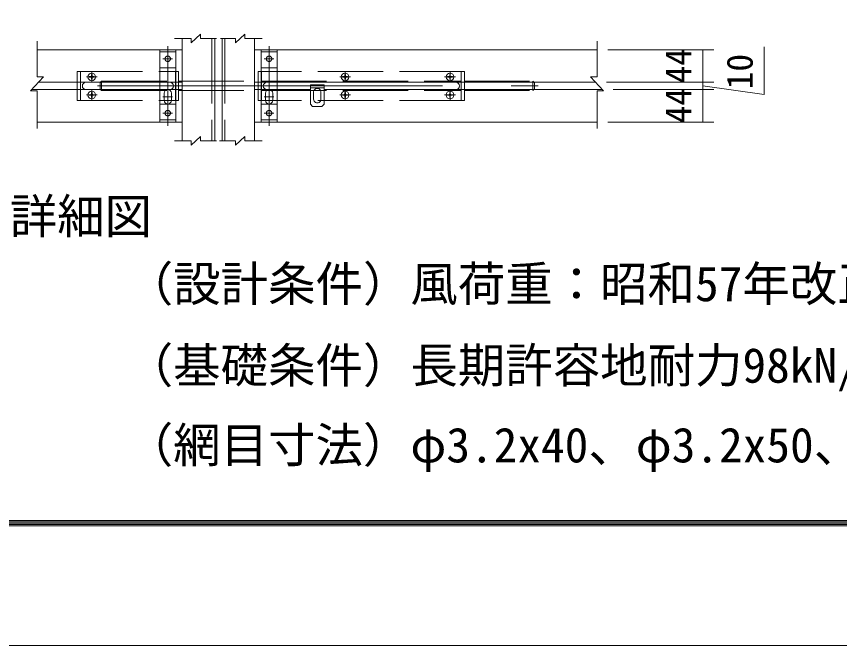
# Model space of a CAD drawing. Units: millimetres, scale not verified. Extents: x -6300 to 6300, y -4455 to 4455.
# Drawn here: x -2274 to 0, y -4455 to -2718 of the extents above; entities that cross this region are included whole.
import ezdxf
from ezdxf.enums import TextEntityAlignment as Align

# ---------------------------------------------------------------- set-up
doc = ezdxf.new("R2010")
doc.units = ezdxf.units.MM
doc.header["$LTSCALE"] = 30
doc.linetypes.add('DASHED', pattern=[7.5, 6, -1.5])
doc.linetypes.add('USER1', pattern=[50.8, 31.75, -6.35, 6.35, -6.35])
for name, color, linetype, lineweight in [('0-0_D-TTL', 7, 'Continuous', 9), ('0-2_D-STR3', 3, 'Continuous', 13), ('0-3_D-STR-DIM', 7, 'Continuous', 9), ('0-4_D-STR1', 1, 'Continuous', 18), ('0-7_D-BMK', 2, 'USER1', 13)]:
    doc.layers.add(name, color=color, linetype=linetype, lineweight=lineweight)
doc.layers.add('0-1_D-TTL-TXT', color=7, linetype='Continuous')
doc.styles.add('ＭＳ ゴシック', font='')
doc.styles.get('ＭＳ ゴシック').set_extended_font_data('MS Gothic')

msp = doc.modelspace()

# ---------------------------------------------------------------- linework, layer by layer
at = {"layer": '0-0_D-TTL', "color": 2, "lineweight": 18}
msp.add_lwpolyline([(-6300, 4455), (6300, 4455), (6300, -4455), (-6300, -4455)], close=True, dxfattribs=at)
at = {"layer": '0-0_D-TTL'}
for points in [[(-5895, 4125), (5895, 4125), (5895, -4125), (-5895, -4125)], [(-5891.25, 4121.25), (5891.25, 4121.25), (5891.25, -4121.25), (-5891.25, -4121.25)], [(-5887.5, 4117.5), (5887.5, 4117.5), (5887.5, -4117.5), (-5887.5, -4117.5)], [(-5883.75, 4113.75), (5883.75, 4113.75), (5883.75, -4113.75), (-5883.75, -4113.75)], [(-5880, 4110), (5880, 4110), (5880, -4110), (-5880, -4110)]]:
    msp.add_lwpolyline(points, close=True, dxfattribs=at)
at = {"layer": '0-2_D-STR3'}
for p, q in [((-1878.35, -2810.06), (-1878.35, -3010.06)), ((-1834.35, -2810.06), (-1834.35, -3010.06)), ((-1554.35, -2810.06), (-1598.35, -2810.06)), ((-1598.35, -2810.06), (-1598.35, -3010.06)), ((-1554.35, -2810.06), (-1554.35, -3010.06)), ((-2073.04, -2884.32), (-2069.95, -2884.27)), ((-2073.04, -2885.84), (-2073.04, -2884.32)), ((-2073.04, -2885.79), (-2069.95, -2885.84)), ((-2068.11, -2883.29), (-2069.95, -2884.27)), ((-2068.11, -2886.82), (-2069.95, -2885.84)), ((-2068.07, -2883.25), (-2067.13, -2881.4)), ((-2068.07, -2886.86), (-2067.13, -2888.71)), ((-2065.56, -2881.4), (-2065.61, -2878.36)), ((-2064.61, -2883.25), (-2065.56, -2881.4)), ((-2064.61, -2886.86), (-2065.56, -2888.71)), ((-2064.58, -2883.29), (-2062.73, -2884.27)), ((-2064.58, -2886.82), (-2062.73, -2885.84)), ((-2059.64, -2884.32), (-2062.73, -2884.27)), ((-2059.64, -2885.79), (-2062.73, -2885.84)), ((-2059.64, -2885.79), (-2059.64, -2884.32)), ((-1373.04, -2884.32), (-1369.95, -2884.27)), ((-1373.04, -2885.84), (-1373.04, -2884.32)), ((-1373.04, -2885.79), (-1369.95, -2885.84)), ((-1368.11, -2883.29), (-1369.95, -2884.27)), ((-1368.11, -2886.82), (-1369.95, -2885.84)), ((-1368.07, -2883.25), (-1367.13, -2881.4)), ((-1368.07, -2886.86), (-1367.13, -2888.71)), ((-1365.56, -2881.4), (-1365.61, -2878.36)), ((-1364.61, -2883.25), (-1365.56, -2881.4)), ((-1364.61, -2886.86), (-1365.56, -2888.71)), ((-1364.58, -2883.29), (-1362.73, -2884.27)), ((-1364.58, -2886.82), (-1362.73, -2885.84)), ((-1359.64, -2884.32), (-1362.73, -2884.27)), ((-1359.64, -2885.79), (-1362.73, -2885.84)), ((-1359.64, -2885.79), (-1359.64, -2884.32)), ((-1083.04, -2884.32), (-1079.95, -2884.27)), ((-1083.04, -2885.84), (-1083.04, -2884.32)), ((-1083.04, -2885.79), (-1079.95, -2885.84)), ((-1078.11, -2883.29), (-1079.95, -2884.27)), ((-1078.11, -2886.82), (-1079.95, -2885.84)), ((-1078.07, -2883.25), (-1077.13, -2881.4)), ((-1078.07, -2886.86), (-1077.13, -2888.71)), ((-1075.56, -2881.4), (-1075.61, -2878.36)), ((-1074.61, -2883.25), (-1075.56, -2881.4)), ((-1074.61, -2886.86), (-1075.56, -2888.71)), ((-1074.58, -2883.29), (-1072.73, -2884.27)), ((-1074.58, -2886.82), (-1072.73, -2885.84)), ((-1069.64, -2884.32), (-1072.73, -2884.27)), ((-1069.64, -2885.79), (-1072.73, -2885.84)), ((-1069.64, -2885.79), (-1069.64, -2884.32)), ((-2067.13, -2888.71), (-2067.07, -2891.76)), ((-2067.07, -2891.76), (-2065.61, -2891.76)), ((-2067.07, -2891.76), (-2065.61, -2891.76)), ((-2065.56, -2888.71), (-2065.61, -2891.76)), ((-1424.19, -2960.76), (-1424.19, -2906.76)), ((-1367.13, -2888.71), (-1367.07, -2891.76)), ((-1367.07, -2891.76), (-1365.61, -2891.76)), ((-1367.07, -2891.76), (-1365.61, -2891.76)), ((-1365.56, -2888.71), (-1365.61, -2891.76)), ((-1077.13, -2888.71), (-1077.07, -2891.76)), ((-1077.07, -2891.76), (-1075.61, -2891.76)), ((-1077.07, -2891.76), (-1075.61, -2891.76)), ((-1075.56, -2888.71), (-1075.61, -2891.76)), ((-2068.11, -2933.29), (-2069.95, -2934.27)), ((-2068.08, -2933.25), (-2067.13, -2931.4)), ((-2065.56, -2931.4), (-2065.61, -2928.36)), ((-2064.62, -2933.25), (-2065.56, -2931.4)), ((-2064.58, -2933.29), (-2062.74, -2934.27)), ((-1866.35, -2950.06), (-1866.35, -2930.06)), ((-1846.35, -2950.06), (-1846.35, -2930.06)), ((-1586.35, -2950.06), (-1586.35, -2930.06)), ((-1566.35, -2950.06), (-1566.35, -2930.06)), ((-1453.19, -2926.76), (-1453.19, -2946.76)), ((-1433.19, -2926.76), (-1433.19, -2946.76)), ((-1368.11, -2933.29), (-1369.95, -2934.27)), ((-1368.07, -2933.25), (-1367.13, -2931.4)), ((-1365.56, -2931.4), (-1365.61, -2928.36)), ((-1364.61, -2933.25), (-1365.56, -2931.4)), ((-1364.58, -2933.29), (-1362.73, -2934.27)), ((-1078.11, -2933.29), (-1079.95, -2934.27)), ((-1078.08, -2933.25), (-1077.13, -2931.4)), ((-1075.56, -2931.4), (-1075.61, -2928.36)), ((-1074.62, -2933.25), (-1075.56, -2931.4)), ((-1074.58, -2933.29), (-1072.74, -2934.27)), ((-2073.05, -2934.32), (-2069.95, -2934.27)), ((-2073.05, -2935.84), (-2073.05, -2934.32)), ((-2073.05, -2935.79), (-2069.95, -2935.84)), ((-2068.11, -2936.82), (-2069.95, -2935.84)), ((-2068.08, -2936.86), (-2067.13, -2938.71)), ((-2067.13, -2938.71), (-2067.08, -2941.76)), ((-2067.08, -2941.76), (-2065.61, -2941.76)), ((-2067.08, -2941.76), (-2065.61, -2941.76)), ((-2065.56, -2938.71), (-2065.61, -2941.76)), ((-2064.62, -2936.86), (-2065.56, -2938.71)), ((-2064.58, -2936.82), (-2062.74, -2935.84)), ((-2059.65, -2934.32), (-2062.74, -2934.27)), ((-2059.65, -2935.79), (-2062.74, -2935.84)), ((-2059.65, -2935.79), (-2059.65, -2934.32)), ((-1373.04, -2934.32), (-1369.95, -2934.27)), ((-1373.04, -2935.84), (-1373.04, -2934.32)), ((-1373.04, -2935.79), (-1369.95, -2935.84)), ((-1368.11, -2936.82), (-1369.95, -2935.84)), ((-1368.07, -2936.86), (-1367.13, -2938.71)), ((-1367.13, -2938.71), (-1367.07, -2941.76)), ((-1367.07, -2941.76), (-1365.61, -2941.76)), ((-1367.07, -2941.76), (-1365.61, -2941.76)), ((-1365.56, -2938.71), (-1365.61, -2941.76)), ((-1364.61, -2936.86), (-1365.56, -2938.71)), ((-1364.58, -2936.82), (-1362.73, -2935.84)), ((-1359.64, -2934.32), (-1362.73, -2934.27)), ((-1359.64, -2935.79), (-1362.73, -2935.84)), ((-1359.64, -2935.79), (-1359.64, -2934.32)), ((-1083.05, -2934.32), (-1079.95, -2934.27)), ((-1083.05, -2935.84), (-1083.05, -2934.32)), ((-1083.05, -2935.79), (-1079.95, -2935.84)), ((-1078.11, -2936.82), (-1079.95, -2935.84)), ((-1078.08, -2936.86), (-1077.13, -2938.71)), ((-1077.13, -2938.71), (-1077.08, -2941.76)), ((-1077.08, -2941.76), (-1075.61, -2941.76)), ((-1077.08, -2941.76), (-1075.61, -2941.76)), ((-1075.56, -2938.71), (-1075.61, -2941.76)), ((-1074.62, -2936.86), (-1075.56, -2938.71)), ((-1074.58, -2936.82), (-1072.74, -2935.84)), ((-1069.65, -2934.32), (-1072.74, -2934.27)), ((-1069.65, -2935.79), (-1072.74, -2935.84)), ((-1069.65, -2935.79), (-1069.65, -2934.32)), ((-1462.19, -2960.76), (-1456.19, -2966.76)), ((-1456.19, -2966.76), (-1430.19, -2966.76)), ((-1430.19, -2966.76), (-1424.19, -2960.76)), ((-1598.35, -3010.06), (-1554.35, -3010.06))]:
    msp.add_line(p, q, dxfattribs=at)
at = {"layer": '0-2_D-STR3', "linetype": 'DASHED'}
for p, q in [((-1878.35, -2816.06), (-1834.35, -2816.06)), ((-1554.35, -2816.06), (-1598.35, -2816.06)), ((-1878.35, -2860.06), (-1834.35, -2860.06)), ((-1554.35, -2860.06), (-1598.35, -2860.06)), ((-2106.35, -2870.06), (-1826.35, -2870.06)), ((-2106.35, -2950.06), (-2106.35, -2870.06)), ((-2097.35, -2870.06), (-2097.35, -2950.06)), ((-1835.35, -2870.06), (-1835.35, -2950.06)), ((-1826.35, -2950.06), (-1826.35, -2870.06)), ((-1606.35, -2950.06), (-1606.35, -2870.06)), ((-1036.35, -2870.06), (-1606.35, -2870.06)), ((-1597.35, -2870.06), (-1597.35, -2950.06)), ((-1045.35, -2870.06), (-1045.35, -2950.06)), ((-1036.35, -2950.06), (-1036.35, -2870.06)), ((-2043.19, -2901.06), (-2039.19, -2897.06)), ((-2043.19, -2901.06), (-2043.19, -2919.06)), ((-2039.19, -2923.06), (-2039.19, -2897.06)), ((-2039.19, -2897.06), (-1835.35, -2897.06)), ((-1826.35, -2897.06), (-1606.35, -2897.06)), ((-1597.35, -2897.06), (-1045.35, -2897.06)), ((-1036.35, -2897.06), (-847.19, -2897.06)), ((-847.19, -2897.06), (-843.19, -2901.06)), ((-847.19, -2897.06), (-847.19, -2923.06)), ((-843.19, -2901.06), (-843.19, -2919.06)), ((-2043.19, -2919.06), (-2039.19, -2923.06)), ((-2039.19, -2923.06), (-1835.35, -2923.06)), ((-1826.35, -2923.06), (-1606.35, -2923.06)), ((-1597.35, -2923.06), (-1045.35, -2923.06)), ((-1462.19, -2915.76), (-1424.19, -2915.76)), ((-1036.35, -2923.06), (-847.19, -2923.06)), ((-843.19, -2919.06), (-847.19, -2923.06)), ((-2106.35, -2950.06), (-1826.35, -2950.06)), ((-1036.35, -2950.06), (-1606.35, -2950.06)), ((-1834.35, -2960.06), (-1878.35, -2960.06)), ((-1598.35, -2960.06), (-1554.35, -2960.06)), ((-1878.35, -3004.06), (-1834.35, -3004.06)), ((-1554.35, -3004.06), (-1598.35, -3004.06))]:
    msp.add_line(p, q, dxfattribs=at)
at = {"layer": '0-2_D-STR3'}
for points in [[(-2067.13, -2881.4), (-2067.07, -2878.36), (-2065.61, -2878.36)], [(-1367.13, -2881.4), (-1367.07, -2878.36), (-1365.61, -2878.36)], [(-1077.13, -2881.4), (-1077.07, -2878.36), (-1075.61, -2878.36)], [(-1424.19, -2906.76), (-1462.19, -2906.76), (-1462.19, -2960.76)], [(-2067.13, -2931.4), (-2067.08, -2928.36), (-2065.61, -2928.36)], [(-1367.13, -2931.4), (-1367.07, -2928.36), (-1365.61, -2928.36)], [(-1077.13, -2931.4), (-1077.08, -2928.36), (-1075.61, -2928.36)]]:
    msp.add_lwpolyline(points, dxfattribs=at)
at = {"layer": '0-2_D-STR3', "linetype": 'DASHED'}
for centre in [(-1856.35, -2835.06), (-1576.35, -2835.06), (-1856.35, -2985.06), (-1576.35, -2985.06)]:
    msp.add_circle(centre, 7.5, dxfattribs=at)
at = {"layer": '0-2_D-STR3'}
for centre in [(-2066.34, -2885.06), (-1366.34, -2885.06), (-1076.34, -2885.06), (-2066.35, -2935.06), (-1366.34, -2935.06), (-1076.35, -2935.06)]:
    msp.add_circle(centre, 10.5, dxfattribs=at)
for centre, start, end in [((-2082.35, -2910.06), 89.99998, 269.99929), ((-1850.35, -2910.06), 270.00068, 89.99999), ((-1582.35, -2910.06), 90.00001, 269.99932), ((-1060.35, -2910.06), 270.00071, 90.00002), ((-1856.35, -2930.06), 359.99999, 179.99965), ((-1576.35, -2930.06), 0.00035, 180.00001), ((-1443.19, -2926.76), 359.99999, 179.99999), ((-1856.35, -2950.06), 179.99999, 359.99998), ((-1576.35, -2950.06), 180.00002, 0.00001), ((-1443.19, -2946.76), 179.99999, 0)]:
    msp.add_arc(centre, 10, start, end, dxfattribs=at)
at = {"layer": '0-3_D-STR-DIM'}
for p, q in [((-2217.37, -2885), (-2217.37, -2786.89)), ((-670.08, -2885), (-670.08, -2786.89)), ((-640.08, -2810.06), (-347.79, -2810.06)), ((-377.79, -2900.06), (-377.79, -2810.06)), ((-377.79, -2900.06), (-377.79, -2840.06)), ((-2235.37, -2923.77), (-2199.37, -2885)), ((-2217.37, -2885), (-2199.37, -2885)), ((-652.08, -2923.77), (-688.08, -2885)), ((-670.08, -2885), (-688.08, -2885)), ((-644.1, -2900.06), (-347.79, -2900.06)), ((-644.1, -2900.06), (-347.79, -2900.06)), ((-377.79, -2920.06), (-377.79, -2900.06)), ((-377.79, -2920.06), (-377.79, -2900.06)), ((-2217.37, -2923.77), (-2235.37, -2923.77)), ((-2217.37, -3027.64), (-2217.37, -2923.77)), ((-670.08, -3027.64), (-670.08, -2923.77)), ((-670.08, -2923.77), (-652.08, -2923.77)), ((-625.53, -2920.06), (-347.79, -2920.06)), ((-625.53, -2920.06), (-347.79, -2920.06)), ((-377.79, -3010.06), (-377.79, -2920.06)), ((-377.79, -2920.06), (-377.79, -2980.06)), ((-640.08, -3010.06), (-347.79, -3010.06))]:
    msp.add_line(p, q, dxfattribs=at)
msp.add_lwpolyline([(-377.79, -2910.06), (-208.08, -2934.06), (-208.08, -2801.92)], dxfattribs=at)
at = {"layer": '0-4_D-STR1'}
for p, q in [((-1791.49, -2790.69), (-1765.65, -2766.69)), ((-1765.65, -2778.69), (-1765.65, -2766.69)), ((-1668.88, -2790.69), (-1643.03, -2766.69)), ((-1643.03, -2778.69), (-1643.03, -2766.69)), ((-1837.96, -2778.69), (-1791.49, -2778.69)), ((-1816.35, -2778.69), (-1816.35, -3062.02)), ((-1791.49, -2778.69), (-1791.49, -2790.69)), ((-1765.65, -2778.69), (-1721.69, -2778.69)), ((-1726.35, -2778.69), (-1726.35, -3062.02)), ((-1710.14, -2778.69), (-1668.88, -2778.69)), ((-1706.35, -2778.69), (-1706.35, -3062.02)), ((-1668.88, -2778.69), (-1668.88, -2790.69)), ((-1643.03, -2778.69), (-1595.35, -2778.69)), ((-1616.35, -2778.69), (-1616.35, -3062.02)), ((-1816.35, -2810.06), (-2217.37, -2810.06)), ((-1616.35, -2810.06), (-670.08, -2810.06)), ((-1816.35, -2900.06), (-2213.35, -2900.06)), ((-1616.35, -2900.06), (-674.1, -2900.06)), ((-1816.35, -2920.06), (-2231.92, -2920.06)), ((-1616.35, -2920.06), (-1462.19, -2920.06)), ((-1424.19, -2920.06), (-655.53, -2920.06)), ((-1816.35, -3010.06), (-2217.37, -3010.06)), ((-1616.35, -3010.06), (-670.08, -3010.06)), ((-1837.96, -3062.02), (-1791.49, -3062.02)), ((-1791.49, -3074.02), (-1765.65, -3050.02)), ((-1791.49, -3062.02), (-1791.49, -3074.02)), ((-1765.65, -3062.02), (-1765.65, -3050.02)), ((-1765.65, -3062.02), (-1721.4, -3062.02)), ((-1712.95, -3062.02), (-1668.88, -3062.02)), ((-1668.88, -3074.02), (-1643.03, -3050.02)), ((-1668.88, -3062.02), (-1668.88, -3074.02)), ((-1643.03, -3062.02), (-1643.03, -3050.02)), ((-1643.03, -3062.02), (-1595.35, -3062.02))]:
    msp.add_line(p, q, dxfattribs=at)
at = {"layer": '0-4_D-STR1', "linetype": 'DASHED'}
for p, q in [((-1734.35, -2778.69), (-1734.35, -3062.02)), ((-1698.35, -2778.69), (-1698.35, -3062.02))]:
    msp.add_line(p, q, dxfattribs=at)
at = {"layer": '0-7_D-BMK'}
for p, q in [((-1856.35, -3019.94), (-1856.35, -2800.17)), ((-1576.35, -3019.94), (-1576.35, -2800.17)), ((-1869.59, -2835.06), (-1843.1, -2835.06)), ((-1563.1, -2835.06), (-1589.59, -2835.06)), ((-2081.22, -2885.06), (-2051.46, -2885.06)), ((-2066.34, -2899.94), (-2066.34, -2870.18)), ((-1381.22, -2885.06), (-1351.46, -2885.06)), ((-1366.34, -2899.94), (-1366.34, -2870.18)), ((-1091.22, -2885.06), (-1061.46, -2885.06)), ((-1076.34, -2899.94), (-1076.34, -2870.18)), ((-2050.03, -2910.06), (-832.54, -2910.06)), ((-2066.35, -2949.94), (-2066.35, -2920.18)), ((-1366.34, -2949.94), (-1366.34, -2920.18)), ((-1076.35, -2949.94), (-1076.35, -2920.18)), ((-2081.23, -2935.06), (-2051.47, -2935.06)), ((-1869.82, -2940.06), (-1842.87, -2940.06)), ((-1562.87, -2940.06), (-1589.82, -2940.06)), ((-1381.22, -2935.06), (-1351.46, -2935.06)), ((-1091.23, -2935.06), (-1061.47, -2935.06)), ((-1869.59, -2985.06), (-1843.1, -2985.06)), ((-1563.1, -2985.06), (-1589.59, -2985.06))]:
    msp.add_line(p, q, dxfattribs=at)

# ---------------------------------------------------------------- texts
at = {"layer": '0-1_D-TTL-TXT', "style": 'ＭＳ ゴシック'}
for s, p in [('カンヌキ取付詳細図', (-3079.59, -3346.59)), ('（設計条件）風荷重：昭和57年改正 建築基準法・同施行令に基づく風圧力に準拠。', (-1972.42, -3533.29)), ('（基礎条件）長期許容地耐力98kN/㎡の場合。', (-1972.42, -3758.29)), ('（網目寸法）φ3.2x40、φ3.2x50、φ3.2x56、φ2.6x40、φ2.6x50、φ2.6x56 の場合', (-1972.42, -3978.29))]:
    msp.add_text(s, height=96.11, dxfattribs=at).set_placement(p, align=Align.BOTTOM_LEFT)
at = {"layer": '0-3_D-STR-DIM', "style": 'ＭＳ ゴシック'}
for s, p in [('44', (-387.92, -2903.62)), ('10', (-218.2, -2919.59)), ('44', (-387.92, -3013.62))]:
    msp.add_text(s, height=72.14, rotation=90, dxfattribs=at).set_placement(p, align=Align.BOTTOM_LEFT)

doc.saveas('drawing.dxf')
